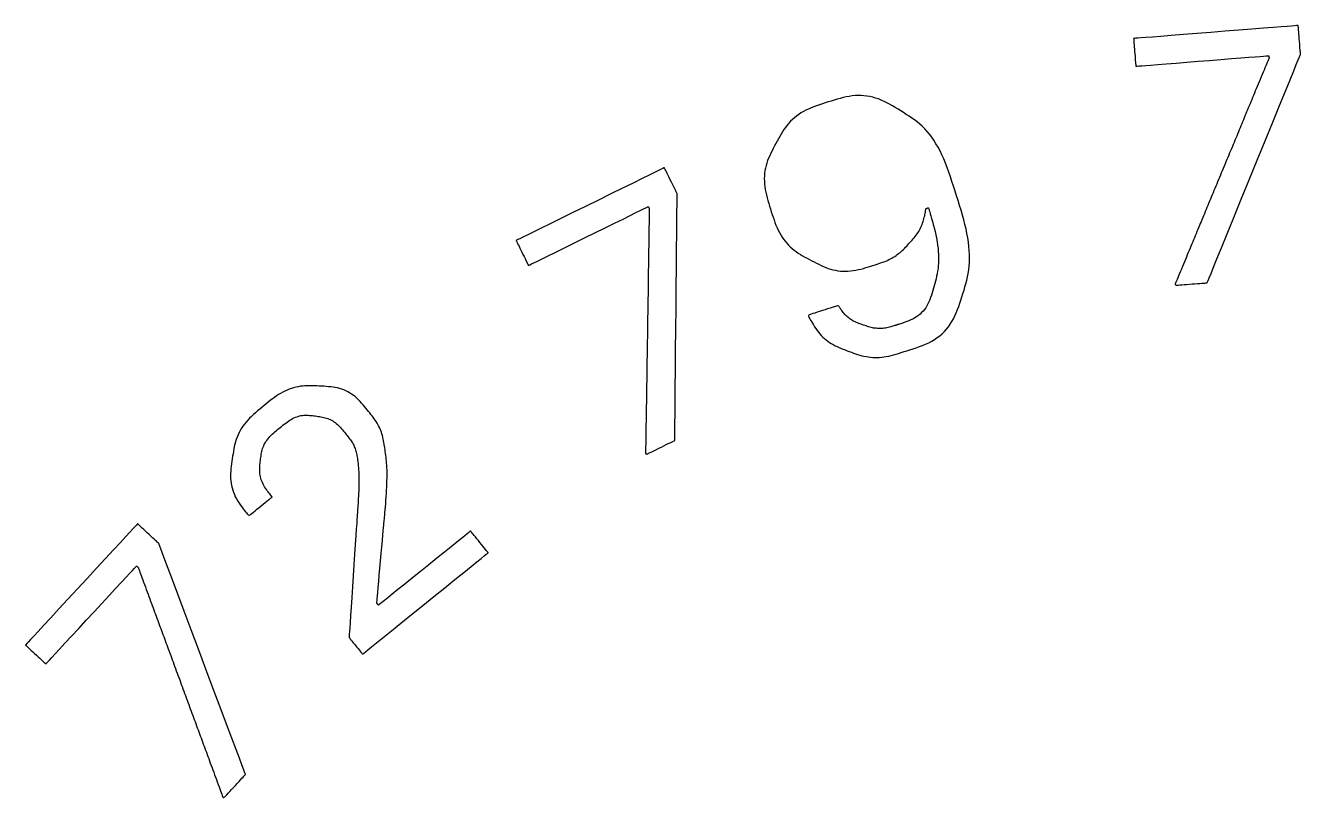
# Model space of a CAD drawing. Extents: x 1 to 47.3, y -47.1 to -0.8.
# Drawn here: x 6.25 to 23.27, y -11.17 to -0.86 of the extents above; entities that cross this region are included whole.
import ezdxf

# ---------------------------------------------------------------- set-up
doc = ezdxf.new("R2010")
doc.units = 0
doc.layers.add('LAYER 1', color=7, linetype='CONTINUOUS')

msp = doc.modelspace()

# ---------------------------------------------------------------- linework, layer by layer
at = {"layer": 'LAYER 1'}
for points in [[(21.043, -1.094), (21.045, -1.118), (21.047, -1.145), (21.049, -1.175), (21.052, -1.207), (21.054, -1.239), (21.057, -1.27), (21.059, -1.299), (21.061, -1.326), (21.063, -1.348), (21.064, -1.365), (21.066, -1.379), (21.066, -1.388), (21.067, -1.395), (21.067, -1.399), (21.067, -1.402), (21.067, -1.403), (21.067, -1.403), (21.068, -1.403), (21.069, -1.403), (21.076, -1.402), (21.089, -1.401), (21.113, -1.399), (21.149, -1.396), (21.201, -1.392), (21.27, -1.387), (21.36, -1.38), (21.473, -1.371), (21.604, -1.361), (21.748, -1.349), (21.899, -1.337), (22.052, -1.325), (22.202, -1.313), (22.343, -1.302), (22.47, -1.292), (22.577, -1.284), (22.661, -1.277), (22.726, -1.272), (22.773, -1.268), (22.806, -1.266), (22.826, -1.264), (22.838, -1.263), (22.843, -1.263), (22.844, -1.263), (22.844, -1.263), (22.844, -1.263), (22.844, -1.263), (22.844, -1.263), (22.844, -1.264), (22.844, -1.264), (22.844, -1.265), (22.844, -1.266), (22.844, -1.268), (22.844, -1.27), (22.845, -1.272), (22.845, -1.275), (22.845, -1.278), (22.845, -1.281), (22.845, -1.283), (22.846, -1.286), (22.846, -1.288), (22.846, -1.29), (22.846, -1.292), (22.846, -1.294), (22.845, -1.296), (22.844, -1.3), (22.842, -1.306), (22.839, -1.313), (22.834, -1.324), (22.829, -1.337), (22.822, -1.354), (22.813, -1.375), (22.803, -1.399), (22.792, -1.425), (22.78, -1.454), (22.767, -1.484), (22.754, -1.515), (22.741, -1.547), (22.728, -1.579), (22.715, -1.611), (22.701, -1.642), (22.689, -1.673), (22.676, -1.704), (22.663, -1.734), (22.651, -1.763), (22.639, -1.793), (22.627, -1.822), (22.615, -1.85), (22.604, -1.878), (22.592, -1.906), (22.581, -1.933), (22.569, -1.96), (22.558, -1.987), (22.547, -2.014), (22.536, -2.041), (22.525, -2.067), (22.514, -2.094), (22.503, -2.12), (22.492, -2.147), (22.481, -2.174), (22.47, -2.2), (22.459, -2.227), (22.448, -2.254), (22.437, -2.281), (22.425, -2.309), (22.414, -2.336), (22.403, -2.364), (22.391, -2.392), (22.379, -2.42), (22.368, -2.448), (22.356, -2.476), (22.344, -2.505), (22.332, -2.534), (22.32, -2.562), (22.308, -2.592), (22.296, -2.621), (22.283, -2.65), (22.271, -2.68), (22.259, -2.709), (22.247, -2.739), (22.234, -2.769), (22.222, -2.799), (22.209, -2.829), (22.197, -2.858), (22.185, -2.888), (22.172, -2.918), (22.16, -2.947), (22.148, -2.977), (22.135, -3.006), (22.123, -3.036), (22.111, -3.065), (22.099, -3.094), (22.087, -3.122), (22.075, -3.151), (22.063, -3.179), (22.052, -3.207), (22.04, -3.235), (22.028, -3.263), (22.017, -3.291), (22.006, -3.318), (21.994, -3.346), (21.983, -3.373), (21.972, -3.4), (21.961, -3.426), (21.95, -3.453), (21.939, -3.48), (21.928, -3.506), (21.917, -3.533), (21.906, -3.56), (21.895, -3.586), (21.884, -3.613), (21.873, -3.64), (21.862, -3.667), (21.85, -3.694), (21.839, -3.721), (21.828, -3.749), (21.816, -3.777), (21.804, -3.805), (21.792, -3.834), (21.78, -3.864), (21.768, -3.893), (21.755, -3.923), (21.742, -3.954), (21.729, -3.985), (21.716, -4.016), (21.703, -4.048), (21.69, -4.08), (21.677, -4.112), (21.664, -4.143), (21.651, -4.173), (21.639, -4.202), (21.628, -4.228), (21.618, -4.252), (21.61, -4.272), (21.603, -4.289), (21.597, -4.302), (21.595, -4.312), (21.594, -4.319), (21.598, -4.324), (21.605, -4.326), (21.616, -4.327), (21.632, -4.327), (21.653, -4.325), (21.68, -4.323), (21.711, -4.32), (21.746, -4.318), (21.782, -4.315), (21.82, -4.312), (21.857, -4.309), (21.892, -4.306), (21.924, -4.304), (21.951, -4.302), (21.972, -4.3), (21.989, -4.299), (22.001, -4.298), (22.01, -4.297), (22.015, -4.296), (22.019, -4.296), (22.02, -4.296), (22.02, -4.296), (22.02, -4.296), (22.021, -4.294), (22.025, -4.285), (22.033, -4.264), (22.048, -4.228), (22.072, -4.171), (22.105, -4.088), (22.151, -3.975), (22.212, -3.828), (22.287, -3.642), (22.377, -3.422), (22.476, -3.179), (22.582, -2.921), (22.689, -2.657), (22.795, -2.398), (22.895, -2.152), (22.986, -1.928), (23.065, -1.737), (23.127, -1.584), (23.175, -1.466), (23.21, -1.379), (23.235, -1.319), (23.251, -1.279), (23.26, -1.257), (23.265, -1.246), (23.266, -1.243), (23.266, -1.243), (23.266, -1.243), (23.266, -1.242), (23.266, -1.239), (23.265, -1.235), (23.265, -1.228), (23.264, -1.217), (23.263, -1.203), (23.261, -1.185), (23.259, -1.162), (23.257, -1.134), (23.255, -1.104), (23.252, -1.071), (23.25, -1.038), (23.247, -1.005), (23.245, -0.974), (23.242, -0.946), (23.241, -0.922), (23.239, -0.902), (23.238, -0.887), (23.237, -0.876), (23.236, -0.869), (23.236, -0.864), (23.236, -0.861), (23.236, -0.859), (23.236, -0.859), (23.236, -0.859), (23.234, -0.859), (23.228, -0.86), (23.214, -0.861), (23.188, -0.863), (23.148, -0.866), (23.09, -0.871), (23.01, -0.877), (22.905, -0.885), (22.773, -0.896), (22.616, -0.908), (22.442, -0.922), (22.257, -0.936), (22.067, -0.951), (21.88, -0.966), (21.702, -0.98), (21.54, -0.993), (21.401, -1.004), (21.289, -1.013), (21.203, -1.019), (21.139, -1.025), (21.094, -1.028), (21.065, -1.03), (21.049, -1.032), (21.041, -1.032), (21.038, -1.032), (21.038, -1.032), (21.038, -1.032), (21.038, -1.032), (21.038, -1.032), (21.038, -1.032), (21.038, -1.032), (21.038, -1.032), (21.038, -1.032), (21.038, -1.032), (21.038, -1.033), (21.038, -1.033), (21.038, -1.034), (21.039, -1.037), (21.039, -1.042), (21.04, -1.05), (21.04, -1.061), (21.042, -1.075)], [(17.726, -4.9), (17.708, -4.903), (17.69, -4.905), (17.672, -4.906), (17.655, -4.907), (17.637, -4.907), (17.62, -4.906), (17.602, -4.904), (17.585, -4.902), (17.568, -4.9), (17.551, -4.896), (17.534, -4.892), (17.518, -4.888), (17.501, -4.883), (17.484, -4.878), (17.468, -4.873), (17.451, -4.868), (17.434, -4.862), (17.418, -4.857), (17.401, -4.851), (17.385, -4.845), (17.369, -4.839), (17.352, -4.833), (17.337, -4.826), (17.321, -4.819), (17.306, -4.812), (17.291, -4.804), (17.276, -4.795), (17.262, -4.786), (17.248, -4.776), (17.235, -4.766), (17.222, -4.755), (17.209, -4.743), (17.196, -4.731), (17.184, -4.718), (17.173, -4.705), (17.162, -4.691), (17.151, -4.678), (17.141, -4.665), (17.132, -4.653), (17.124, -4.641), (17.117, -4.631), (17.112, -4.622), (17.107, -4.616), (17.102, -4.61), (17.098, -4.607), (17.092, -4.606), (17.084, -4.606), (17.073, -4.608), (17.059, -4.612), (17.04, -4.618), (17.016, -4.626), (16.987, -4.635), (16.954, -4.645), (16.919, -4.656), (16.883, -4.668), (16.847, -4.679), (16.813, -4.69), (16.782, -4.7), (16.755, -4.708), (16.734, -4.715), (16.719, -4.72), (16.708, -4.725), (16.701, -4.73), (16.698, -4.736), (16.699, -4.743), (16.702, -4.752), (16.708, -4.763), (16.716, -4.777), (16.726, -4.795), (16.737, -4.815), (16.75, -4.836), (16.764, -4.859), (16.779, -4.883), (16.795, -4.908), (16.813, -4.932), (16.831, -4.956), (16.85, -4.978), (16.869, -5), (16.89, -5.021), (16.911, -5.04), (16.933, -5.059), (16.956, -5.076), (16.979, -5.093), (17.003, -5.108), (17.028, -5.122), (17.053, -5.136), (17.079, -5.148), (17.106, -5.16), (17.133, -5.172), (17.16, -5.183), (17.188, -5.193), (17.215, -5.204), (17.243, -5.214), (17.271, -5.224), (17.299, -5.234), (17.326, -5.244), (17.354, -5.253), (17.382, -5.262), (17.411, -5.27), (17.439, -5.277), (17.468, -5.282), (17.497, -5.287), (17.526, -5.29), (17.555, -5.293), (17.585, -5.294), (17.615, -5.293), (17.645, -5.292), (17.676, -5.289), (17.706, -5.285), (17.737, -5.28), (17.769, -5.274), (17.801, -5.267), (17.833, -5.258), (17.867, -5.249), (17.901, -5.239), (17.937, -5.228), (17.974, -5.216), (18.012, -5.204), (18.052, -5.192), (18.094, -5.178), (18.136, -5.164), (18.178, -5.149), (18.22, -5.132), (18.262, -5.115), (18.303, -5.096), (18.343, -5.075), (18.38, -5.053), (18.416, -5.029), (18.45, -5.003), (18.482, -4.976), (18.512, -4.947), (18.54, -4.916), (18.567, -4.883), (18.591, -4.849), (18.613, -4.813), (18.634, -4.776), (18.653, -4.737), (18.671, -4.696), (18.687, -4.655), (18.703, -4.613), (18.718, -4.57), (18.732, -4.527), (18.746, -4.483), (18.76, -4.44), (18.774, -4.396), (18.787, -4.352), (18.8, -4.308), (18.811, -4.263), (18.822, -4.217), (18.831, -4.17), (18.838, -4.123), (18.844, -4.074), (18.847, -4.024), (18.849, -3.972), (18.848, -3.92), (18.845, -3.866), (18.84, -3.811), (18.834, -3.754), (18.825, -3.696), (18.814, -3.637), (18.801, -3.577), (18.786, -3.516), (18.77, -3.454), (18.752, -3.391), (18.734, -3.327), (18.714, -3.263), (18.694, -3.199), (18.674, -3.134), (18.654, -3.07), (18.633, -3.005), (18.613, -2.942), (18.592, -2.879), (18.571, -2.817), (18.549, -2.757), (18.526, -2.698), (18.503, -2.641), (18.479, -2.587), (18.454, -2.535), (18.427, -2.485), (18.4, -2.438), (18.372, -2.393), (18.343, -2.351), (18.313, -2.311), (18.282, -2.273), (18.25, -2.238), (18.217, -2.206), (18.183, -2.175), (18.148, -2.147), (18.112, -2.12), (18.076, -2.095), (18.04, -2.07), (18.003, -2.047), (17.966, -2.023), (17.929, -2), (17.893, -1.977), (17.855, -1.955), (17.818, -1.933), (17.781, -1.912), (17.744, -1.892), (17.707, -1.873), (17.669, -1.856), (17.631, -1.841), (17.593, -1.828), (17.555, -1.817), (17.517, -1.808), (17.478, -1.801), (17.439, -1.797), (17.4, -1.794), (17.361, -1.794), (17.321, -1.796), (17.282, -1.8), (17.242, -1.806), (17.202, -1.814), (17.161, -1.823), (17.121, -1.833), (17.081, -1.844), (17.041, -1.856), (17.001, -1.869), (16.961, -1.881), (16.922, -1.894), (16.883, -1.906), (16.844, -1.919), (16.806, -1.932), (16.769, -1.946), (16.733, -1.961), (16.697, -1.976), (16.663, -1.992), (16.63, -2.01), (16.598, -2.028), (16.568, -2.048), (16.539, -2.069), (16.511, -2.091), (16.484, -2.115), (16.459, -2.139), (16.435, -2.165), (16.412, -2.192), (16.39, -2.22), (16.37, -2.249), (16.351, -2.279), (16.332, -2.309), (16.314, -2.341), (16.296, -2.372), (16.279, -2.404), (16.262, -2.436), (16.245, -2.468), (16.228, -2.501), (16.211, -2.533), (16.195, -2.565), (16.18, -2.598), (16.166, -2.63), (16.153, -2.663), (16.142, -2.697), (16.132, -2.73), (16.124, -2.764), (16.117, -2.798), (16.113, -2.833), (16.11, -2.868), (16.108, -2.903), (16.109, -2.939), (16.111, -2.975), (16.115, -3.011), (16.121, -3.048), (16.128, -3.085), (16.136, -3.122), (16.146, -3.16), (16.156, -3.197), (16.167, -3.235), (16.179, -3.272), (16.19, -3.31), (16.202, -3.347), (16.214, -3.384), (16.226, -3.421), (16.238, -3.457), (16.251, -3.492), (16.264, -3.527), (16.278, -3.561), (16.294, -3.594), (16.31, -3.626), (16.327, -3.657), (16.345, -3.686), (16.365, -3.715), (16.385, -3.742), (16.407, -3.768), (16.43, -3.793), (16.454, -3.816), (16.479, -3.838), (16.506, -3.86), (16.533, -3.88), (16.561, -3.899), (16.59, -3.917), (16.62, -3.935), (16.65, -3.952), (16.681, -3.968), (16.711, -3.985), (16.742, -4.001), (16.773, -4.018), (16.804, -4.034), (16.835, -4.049), (16.866, -4.064), (16.898, -4.078), (16.929, -4.091), (16.961, -4.103), (16.993, -4.114), (17.025, -4.122), (17.058, -4.129), (17.091, -4.135), (17.124, -4.139), (17.157, -4.141), (17.191, -4.141), (17.225, -4.14), (17.259, -4.138), (17.294, -4.133), (17.329, -4.127), (17.364, -4.12), (17.398, -4.112), (17.432, -4.103), (17.465, -4.093), (17.498, -4.084), (17.529, -4.074), (17.559, -4.065), (17.587, -4.056), (17.614, -4.047), (17.639, -4.039), (17.664, -4.031), (17.687, -4.022), (17.709, -4.014), (17.731, -4.006), (17.752, -3.997), (17.772, -3.987), (17.792, -3.977), (17.811, -3.967), (17.83, -3.956), (17.849, -3.945), (17.867, -3.933), (17.884, -3.92), (17.901, -3.907), (17.918, -3.894), (17.934, -3.88), (17.949, -3.865), (17.965, -3.851), (17.98, -3.836), (17.995, -3.82), (18.009, -3.805), (18.024, -3.789), (18.038, -3.773), (18.052, -3.758), (18.067, -3.742), (18.081, -3.726), (18.095, -3.71), (18.108, -3.694), (18.122, -3.677), (18.135, -3.661), (18.147, -3.644), (18.159, -3.627), (18.17, -3.61), (18.18, -3.592), (18.19, -3.574), (18.199, -3.555), (18.207, -3.537), (18.215, -3.518), (18.222, -3.498), (18.229, -3.479), (18.235, -3.459), (18.24, -3.439), (18.244, -3.419), (18.249, -3.4), (18.252, -3.382), (18.255, -3.366), (18.258, -3.351), (18.26, -3.338), (18.261, -3.328), (18.263, -3.32), (18.264, -3.314), (18.265, -3.31), (18.266, -3.307), (18.267, -3.305), (18.268, -3.304), (18.27, -3.303), (18.272, -3.302), (18.274, -3.301), (18.277, -3.301), (18.28, -3.3), (18.283, -3.299), (18.286, -3.298), (18.289, -3.297), (18.292, -3.296), (18.294, -3.295), (18.296, -3.294), (18.298, -3.295), (18.299, -3.296), (18.301, -3.3), (18.304, -3.306), (18.307, -3.316), (18.311, -3.33), (18.317, -3.349), (18.324, -3.373), (18.332, -3.403), (18.342, -3.438), (18.353, -3.477), (18.364, -3.519), (18.376, -3.563), (18.387, -3.609), (18.397, -3.656), (18.407, -3.702), (18.415, -3.748), (18.422, -3.792), (18.427, -3.835), (18.431, -3.877), (18.434, -3.918), (18.435, -3.958), (18.435, -3.997), (18.434, -4.035), (18.431, -4.071), (18.427, -4.107), (18.422, -4.141), (18.415, -4.175), (18.408, -4.208), (18.401, -4.241), (18.393, -4.273), (18.384, -4.305), (18.376, -4.337), (18.367, -4.369), (18.358, -4.4), (18.349, -4.432), (18.339, -4.463), (18.329, -4.493), (18.318, -4.522), (18.306, -4.551), (18.293, -4.578), (18.278, -4.604), (18.263, -4.629), (18.246, -4.652), (18.227, -4.675), (18.208, -4.695), (18.187, -4.715), (18.165, -4.733), (18.141, -4.75), (18.116, -4.766), (18.09, -4.78), (18.064, -4.793), (18.037, -4.804), (18.011, -4.815), (17.987, -4.824), (17.964, -4.832), (17.943, -4.839), (17.926, -4.844), (17.911, -4.849), (17.9, -4.852), (17.892, -4.855), (17.885, -4.857), (17.878, -4.859), (17.873, -4.861), (17.866, -4.863), (17.859, -4.865), (17.85, -4.868), (17.839, -4.872), (17.826, -4.876), (17.811, -4.88), (17.796, -4.884), (17.779, -4.889), (17.762, -4.893), (17.744, -4.897)], [(12.823, -3.787), (12.834, -3.808), (12.846, -3.833), (12.859, -3.86), (12.873, -3.889), (12.887, -3.917), (12.901, -3.945), (12.914, -3.972), (12.926, -3.995), (12.936, -4.015), (12.943, -4.031), (12.949, -4.043), (12.954, -4.052), (12.956, -4.058), (12.958, -4.062), (12.959, -4.064), (12.96, -4.065), (12.96, -4.065), (12.96, -4.065), (12.962, -4.064), (12.968, -4.061), (12.98, -4.055), (13.001, -4.045), (13.033, -4.029), (13.08, -4.006), (13.142, -3.975), (13.224, -3.935), (13.325, -3.885), (13.443, -3.827), (13.573, -3.764), (13.709, -3.697), (13.847, -3.629), (13.982, -3.563), (14.108, -3.5), (14.222, -3.444), (14.319, -3.397), (14.395, -3.359), (14.453, -3.331), (14.495, -3.31), (14.525, -3.296), (14.543, -3.286), (14.553, -3.281), (14.558, -3.279), (14.559, -3.279), (14.559, -3.279), (14.559, -3.279), (14.559, -3.279), (14.559, -3.279), (14.559, -3.279), (14.56, -3.28), (14.56, -3.281), (14.561, -3.282), (14.561, -3.283), (14.562, -3.285), (14.563, -3.287), (14.564, -3.29), (14.566, -3.292), (14.567, -3.295), (14.568, -3.297), (14.569, -3.299), (14.57, -3.301), (14.571, -3.303), (14.572, -3.305), (14.572, -3.307), (14.573, -3.309), (14.573, -3.313), (14.573, -3.319), (14.573, -3.327), (14.573, -3.339), (14.572, -3.353), (14.572, -3.372), (14.572, -3.394), (14.571, -3.42), (14.571, -3.449), (14.57, -3.48), (14.57, -3.512), (14.569, -3.546), (14.568, -3.581), (14.568, -3.616), (14.567, -3.65), (14.567, -3.684), (14.566, -3.717), (14.566, -3.75), (14.565, -3.783), (14.565, -3.815), (14.564, -3.847), (14.564, -3.878), (14.563, -3.909), (14.563, -3.939), (14.562, -3.969), (14.562, -3.999), (14.562, -4.028), (14.561, -4.057), (14.561, -4.086), (14.56, -4.115), (14.56, -4.144), (14.56, -4.173), (14.559, -4.202), (14.559, -4.23), (14.558, -4.259), (14.558, -4.288), (14.558, -4.317), (14.557, -4.346), (14.557, -4.376), (14.556, -4.405), (14.556, -4.435), (14.556, -4.465), (14.555, -4.495), (14.555, -4.525), (14.554, -4.556), (14.554, -4.586), (14.553, -4.617), (14.553, -4.649), (14.552, -4.68), (14.552, -4.711), (14.551, -4.743), (14.551, -4.775), (14.55, -4.807), (14.55, -4.839), (14.549, -4.871), (14.549, -4.903), (14.548, -4.936), (14.548, -4.968), (14.547, -5), (14.547, -5.032), (14.546, -5.065), (14.546, -5.097), (14.545, -5.129), (14.544, -5.161), (14.544, -5.192), (14.543, -5.224), (14.543, -5.255), (14.543, -5.286), (14.542, -5.317), (14.542, -5.348), (14.541, -5.378), (14.541, -5.409), (14.54, -5.439), (14.54, -5.469), (14.539, -5.498), (14.539, -5.528), (14.539, -5.557), (14.538, -5.586), (14.538, -5.615), (14.537, -5.644), (14.537, -5.673), (14.537, -5.702), (14.536, -5.731), (14.536, -5.76), (14.535, -5.788), (14.535, -5.817), (14.535, -5.846), (14.534, -5.875), (14.534, -5.905), (14.533, -5.934), (14.533, -5.964), (14.532, -5.995), (14.532, -6.026), (14.532, -6.057), (14.531, -6.089), (14.531, -6.121), (14.53, -6.153), (14.529, -6.186), (14.529, -6.22), (14.528, -6.254), (14.528, -6.288), (14.527, -6.323), (14.527, -6.358), (14.526, -6.391), (14.525, -6.424), (14.525, -6.455), (14.524, -6.483), (14.524, -6.509), (14.524, -6.531), (14.523, -6.549), (14.523, -6.564), (14.524, -6.574), (14.527, -6.581), (14.531, -6.584), (14.539, -6.583), (14.55, -6.58), (14.564, -6.573), (14.583, -6.564), (14.607, -6.552), (14.635, -6.539), (14.667, -6.523), (14.7, -6.507), (14.734, -6.49), (14.767, -6.474), (14.798, -6.458), (14.827, -6.444), (14.851, -6.432), (14.871, -6.423), (14.886, -6.416), (14.897, -6.41), (14.905, -6.406), (14.909, -6.404), (14.912, -6.402), (14.914, -6.402), (14.914, -6.402), (14.914, -6.402), (14.914, -6.399), (14.914, -6.389), (14.914, -6.367), (14.915, -6.328), (14.915, -6.266), (14.916, -6.177), (14.917, -6.055), (14.919, -5.896), (14.92, -5.695), (14.923, -5.458), (14.925, -5.195), (14.928, -4.916), (14.93, -4.632), (14.933, -4.352), (14.935, -4.086), (14.937, -3.844), (14.939, -3.638), (14.941, -3.472), (14.942, -3.345), (14.943, -3.252), (14.943, -3.186), (14.944, -3.144), (14.944, -3.119), (14.944, -3.108), (14.944, -3.105), (14.944, -3.105), (14.944, -3.104), (14.944, -3.103), (14.942, -3.101), (14.94, -3.097), (14.937, -3.091), (14.933, -3.081), (14.926, -3.069), (14.918, -3.052), (14.908, -3.031), (14.896, -3.006), (14.882, -2.979), (14.868, -2.95), (14.853, -2.92), (14.839, -2.89), (14.825, -2.863), (14.812, -2.837), (14.802, -2.815), (14.793, -2.798), (14.787, -2.784), (14.782, -2.774), (14.778, -2.768), (14.776, -2.763), (14.775, -2.76), (14.774, -2.759), (14.774, -2.759), (14.774, -2.759), (14.773, -2.759), (14.767, -2.762), (14.754, -2.768), (14.731, -2.78), (14.695, -2.798), (14.643, -2.823), (14.571, -2.859), (14.477, -2.905), (14.358, -2.964), (14.217, -3.033), (14.06, -3.11), (13.893, -3.192), (13.722, -3.276), (13.554, -3.359), (13.394, -3.438), (13.248, -3.509), (13.122, -3.571), (13.022, -3.621), (12.944, -3.659), (12.887, -3.687), (12.847, -3.707), (12.82, -3.72), (12.805, -3.727), (12.798, -3.73), (12.796, -3.731), (12.796, -3.732), (12.796, -3.732), (12.796, -3.732), (12.796, -3.732), (12.796, -3.732), (12.796, -3.732), (12.796, -3.732), (12.796, -3.732), (12.796, -3.732), (12.796, -3.732), (12.796, -3.732), (12.797, -3.733), (12.798, -3.736), (12.8, -3.74), (12.804, -3.747), (12.808, -3.757), (12.815, -3.77)], [(9.427, -7.003), (9.417, -6.984), (9.408, -6.965), (9.4, -6.946), (9.393, -6.927), (9.387, -6.907), (9.382, -6.888), (9.378, -6.868), (9.375, -6.849), (9.373, -6.829), (9.373, -6.809), (9.372, -6.789), (9.373, -6.769), (9.374, -6.749), (9.376, -6.729), (9.378, -6.708), (9.38, -6.688), (9.382, -6.668), (9.385, -6.648), (9.387, -6.628), (9.39, -6.607), (9.393, -6.587), (9.396, -6.568), (9.401, -6.548), (9.406, -6.528), (9.411, -6.509), (9.418, -6.49), (9.426, -6.472), (9.434, -6.454), (9.444, -6.436), (9.455, -6.418), (9.466, -6.401), (9.479, -6.384), (9.492, -6.367), (9.507, -6.351), (9.522, -6.335), (9.538, -6.319), (9.555, -6.304), (9.573, -6.288), (9.591, -6.273), (9.609, -6.258), (9.627, -6.243), (9.646, -6.228), (9.664, -6.214), (9.682, -6.199), (9.701, -6.184), (9.719, -6.17), (9.737, -6.157), (9.756, -6.144), (9.774, -6.132), (9.793, -6.121), (9.811, -6.111), (9.83, -6.101), (9.848, -6.093), (9.867, -6.086), (9.886, -6.08), (9.905, -6.075), (9.923, -6.071), (9.942, -6.068), (9.961, -6.066), (9.98, -6.065), (9.999, -6.065), (10.018, -6.066), (10.037, -6.067), (10.056, -6.068), (10.076, -6.071), (10.095, -6.073), (10.114, -6.075), (10.133, -6.078), (10.152, -6.08), (10.171, -6.083), (10.19, -6.086), (10.209, -6.09), (10.227, -6.094), (10.245, -6.098), (10.263, -6.104), (10.281, -6.11), (10.298, -6.117), (10.315, -6.124), (10.332, -6.133), (10.348, -6.142), (10.364, -6.153), (10.379, -6.164), (10.395, -6.176), (10.409, -6.188), (10.424, -6.202), (10.438, -6.216), (10.452, -6.231), (10.465, -6.246), (10.479, -6.261), (10.491, -6.276), (10.504, -6.292), (10.516, -6.307), (10.528, -6.322), (10.54, -6.336), (10.551, -6.351), (10.562, -6.365), (10.573, -6.379), (10.583, -6.393), (10.593, -6.407), (10.602, -6.422), (10.611, -6.436), (10.619, -6.451), (10.627, -6.466), (10.634, -6.481), (10.64, -6.496), (10.646, -6.511), (10.652, -6.527), (10.657, -6.543), (10.661, -6.559), (10.665, -6.575), (10.668, -6.592), (10.671, -6.608), (10.674, -6.625), (10.677, -6.642), (10.679, -6.659), (10.681, -6.676), (10.683, -6.693), (10.685, -6.71), (10.686, -6.727), (10.688, -6.744), (10.69, -6.762), (10.692, -6.78), (10.693, -6.799), (10.694, -6.819), (10.696, -6.839), (10.696, -6.861), (10.697, -6.884), (10.697, -6.909), (10.697, -6.934), (10.697, -6.961), (10.697, -6.989), (10.696, -7.018), (10.695, -7.048), (10.694, -7.08), (10.692, -7.112), (10.69, -7.145), (10.688, -7.179), (10.687, -7.211), (10.685, -7.242), (10.683, -7.27), (10.681, -7.296), (10.68, -7.318), (10.678, -7.337), (10.677, -7.353), (10.676, -7.369), (10.675, -7.39), (10.673, -7.419), (10.67, -7.458), (10.667, -7.512), (10.662, -7.584), (10.656, -7.676), (10.648, -7.79), (10.639, -7.921), (10.63, -8.063), (10.62, -8.21), (10.61, -8.357), (10.601, -8.499), (10.592, -8.629), (10.585, -8.742), (10.579, -8.833), (10.574, -8.903), (10.571, -8.954), (10.568, -8.99), (10.567, -9.013), (10.566, -9.027), (10.565, -9.033), (10.565, -9.034), (10.565, -9.034), (10.565, -9.034), (10.566, -9.035), (10.567, -9.037), (10.57, -9.04), (10.574, -9.045), (10.579, -9.051), (10.586, -9.06), (10.596, -9.072), (10.608, -9.087), (10.622, -9.105), (10.637, -9.124), (10.653, -9.143), (10.669, -9.163), (10.685, -9.183), (10.699, -9.2), (10.712, -9.216), (10.722, -9.228), (10.73, -9.238), (10.736, -9.245), (10.74, -9.251), (10.743, -9.254), (10.744, -9.256), (10.745, -9.257), (10.745, -9.257), (10.745, -9.257), (10.746, -9.256), (10.751, -9.252), (10.763, -9.243), (10.784, -9.226), (10.817, -9.199), (10.866, -9.16), (10.932, -9.106), (11.02, -9.035), (11.13, -8.946), (11.258, -8.842), (11.4, -8.728), (11.548, -8.608), (11.698, -8.487), (11.843, -8.37), (11.978, -8.261), (12.098, -8.164), (12.196, -8.085), (12.272, -8.023), (12.329, -7.977), (12.369, -7.945), (12.396, -7.923), (12.412, -7.911), (12.419, -7.904), (12.422, -7.902), (12.422, -7.902), (12.422, -7.902), (12.421, -7.901), (12.42, -7.899), (12.417, -7.896), (12.413, -7.891), (12.406, -7.883), (12.397, -7.871), (12.385, -7.857), (12.37, -7.838), (12.353, -7.816), (12.333, -7.792), (12.312, -7.766), (12.291, -7.74), (12.271, -7.715), (12.252, -7.691), (12.235, -7.67), (12.22, -7.652), (12.209, -7.639), (12.201, -7.628), (12.195, -7.621), (12.191, -7.616), (12.189, -7.613), (12.188, -7.612), (12.187, -7.611), (12.187, -7.611), (12.187, -7.612), (12.184, -7.614), (12.177, -7.619), (12.164, -7.63), (12.142, -7.648), (12.109, -7.674), (12.064, -7.71), (12.004, -7.759), (11.928, -7.821), (11.837, -7.894), (11.736, -7.976), (11.628, -8.063), (11.518, -8.152), (11.411, -8.239), (11.309, -8.321), (11.218, -8.394), (11.142, -8.456), (11.082, -8.504), (11.037, -8.541), (11.004, -8.567), (10.982, -8.585), (10.969, -8.595), (10.962, -8.601), (10.959, -8.603), (10.959, -8.603), (10.959, -8.603), (10.959, -8.603), (10.959, -8.603), (10.959, -8.603), (10.958, -8.602), (10.958, -8.602), (10.957, -8.601), (10.956, -8.599), (10.954, -8.598), (10.953, -8.596), (10.951, -8.593), (10.949, -8.591), (10.947, -8.588), (10.945, -8.586), (10.943, -8.583), (10.941, -8.581), (10.939, -8.579), (10.938, -8.578), (10.937, -8.577), (10.937, -8.576), (10.936, -8.575), (10.936, -8.575), (10.936, -8.575), (10.936, -8.575), (10.936, -8.575), (10.936, -8.575), (10.936, -8.573), (10.936, -8.568), (10.937, -8.558), (10.939, -8.541), (10.941, -8.515), (10.944, -8.478), (10.949, -8.429), (10.955, -8.365), (10.961, -8.288), (10.969, -8.2), (10.978, -8.106), (10.986, -8.009), (10.995, -7.914), (11.003, -7.822), (11.011, -7.739), (11.017, -7.668), (11.022, -7.611), (11.026, -7.567), (11.029, -7.533), (11.031, -7.507), (11.033, -7.486), (11.035, -7.467), (11.037, -7.448), (11.039, -7.427), (11.041, -7.4), (11.044, -7.368), (11.047, -7.331), (11.05, -7.291), (11.054, -7.247), (11.057, -7.202), (11.061, -7.156), (11.064, -7.111), (11.066, -7.066), (11.068, -7.022), (11.07, -6.981), (11.071, -6.941), (11.072, -6.902), (11.072, -6.865), (11.072, -6.83), (11.072, -6.797), (11.07, -6.765), (11.069, -6.734), (11.067, -6.705), (11.064, -6.678), (11.062, -6.651), (11.059, -6.625), (11.055, -6.6), (11.052, -6.575), (11.049, -6.551), (11.045, -6.527), (11.042, -6.502), (11.038, -6.478), (11.034, -6.454), (11.03, -6.43), (11.026, -6.407), (11.021, -6.383), (11.016, -6.36), (11.01, -6.337), (11.003, -6.315), (10.996, -6.293), (10.988, -6.271), (10.979, -6.25), (10.97, -6.229), (10.96, -6.209), (10.95, -6.189), (10.939, -6.169), (10.927, -6.15), (10.915, -6.131), (10.902, -6.112), (10.888, -6.093), (10.873, -6.074), (10.858, -6.055), (10.842, -6.035), (10.826, -6.014), (10.809, -5.993), (10.791, -5.971), (10.772, -5.948), (10.753, -5.925), (10.733, -5.903), (10.712, -5.88), (10.69, -5.858), (10.668, -5.837), (10.645, -5.817), (10.622, -5.799), (10.598, -5.782), (10.573, -5.766), (10.548, -5.752), (10.521, -5.739), (10.495, -5.727), (10.467, -5.717), (10.439, -5.709), (10.41, -5.701), (10.381, -5.695), (10.351, -5.691), (10.32, -5.687), (10.289, -5.684), (10.258, -5.681), (10.227, -5.679), (10.196, -5.677), (10.164, -5.676), (10.133, -5.674), (10.101, -5.673), (10.07, -5.672), (10.038, -5.672), (10.007, -5.672), (9.976, -5.673), (9.946, -5.675), (9.915, -5.679), (9.885, -5.684), (9.855, -5.69), (9.825, -5.697), (9.796, -5.706), (9.766, -5.717), (9.737, -5.729), (9.709, -5.742), (9.68, -5.757), (9.652, -5.773), (9.624, -5.79), (9.597, -5.808), (9.569, -5.828), (9.541, -5.848), (9.514, -5.87), (9.486, -5.892), (9.458, -5.914), (9.43, -5.937), (9.401, -5.96), (9.373, -5.983), (9.345, -6.007), (9.317, -6.031), (9.289, -6.055), (9.263, -6.08), (9.237, -6.105), (9.213, -6.131), (9.19, -6.157), (9.168, -6.184), (9.148, -6.212), (9.13, -6.24), (9.112, -6.268), (9.097, -6.297), (9.083, -6.327), (9.07, -6.357), (9.059, -6.388), (9.049, -6.419), (9.041, -6.451), (9.033, -6.483), (9.027, -6.516), (9.021, -6.548), (9.016, -6.581), (9.011, -6.614), (9.006, -6.648), (9.001, -6.681), (8.997, -6.714), (8.993, -6.747), (8.989, -6.78), (8.986, -6.812), (8.984, -6.845), (8.984, -6.877), (8.984, -6.909), (8.987, -6.941), (8.991, -6.972), (8.996, -7.003), (9.003, -7.034), (9.012, -7.064), (9.022, -7.094), (9.034, -7.124), (9.047, -7.153), (9.063, -7.182), (9.079, -7.211), (9.097, -7.239), (9.115, -7.266), (9.133, -7.291), (9.15, -7.314), (9.166, -7.335), (9.181, -7.354), (9.194, -7.37), (9.204, -7.382), (9.212, -7.391), (9.22, -7.397), (9.227, -7.4), (9.234, -7.399), (9.243, -7.394), (9.255, -7.386), (9.27, -7.375), (9.288, -7.36), (9.311, -7.341), (9.336, -7.321), (9.363, -7.299), (9.391, -7.276), (9.419, -7.254), (9.445, -7.233), (9.469, -7.214), (9.489, -7.197), (9.505, -7.185), (9.517, -7.175), (9.526, -7.168), (9.532, -7.163), (9.536, -7.16), (9.538, -7.158), (9.538, -7.157), (9.539, -7.157), (9.539, -7.157), (9.538, -7.157), (9.538, -7.156), (9.537, -7.155), (9.535, -7.153), (9.532, -7.149), (9.528, -7.144), (9.522, -7.137), (9.515, -7.128), (9.506, -7.117), (9.496, -7.104), (9.485, -7.09), (9.473, -7.074), (9.461, -7.058), (9.449, -7.04), (9.438, -7.021)], [(7.732, -8.082), (7.734, -8.083), (7.735, -8.085), (7.737, -8.086), (7.739, -8.088), (7.741, -8.09), (7.743, -8.092), (7.745, -8.094), (7.747, -8.095), (7.748, -8.097), (7.75, -8.098), (7.751, -8.099), (7.752, -8.102), (7.754, -8.105), (7.756, -8.111), (7.759, -8.119), (7.763, -8.13), (7.768, -8.144), (7.774, -8.161), (7.782, -8.183), (7.791, -8.207), (7.801, -8.234), (7.812, -8.263), (7.823, -8.294), (7.835, -8.326), (7.846, -8.358), (7.858, -8.391), (7.87, -8.423), (7.882, -8.455), (7.893, -8.486), (7.905, -8.517), (7.916, -8.548), (7.927, -8.578), (7.938, -8.608), (7.949, -8.637), (7.959, -8.666), (7.97, -8.695), (7.98, -8.723), (7.991, -8.75), (8.001, -8.778), (8.011, -8.805), (8.021, -8.832), (8.031, -8.859), (8.041, -8.886), (8.051, -8.913), (8.061, -8.94), (8.071, -8.967), (8.081, -8.994), (8.091, -9.022), (8.101, -9.049), (8.111, -9.076), (8.121, -9.104), (8.132, -9.132), (8.142, -9.159), (8.152, -9.187), (8.163, -9.216), (8.173, -9.244), (8.184, -9.273), (8.194, -9.302), (8.205, -9.331), (8.216, -9.36), (8.226, -9.389), (8.237, -9.419), (8.248, -9.449), (8.259, -9.479), (8.27, -9.509), (8.281, -9.539), (8.292, -9.569), (8.304, -9.6), (8.315, -9.63), (8.326, -9.66), (8.337, -9.69), (8.348, -9.721), (8.359, -9.751), (8.37, -9.781), (8.381, -9.811), (8.392, -9.841), (8.403, -9.871), (8.414, -9.9), (8.425, -9.93), (8.435, -9.959), (8.446, -9.988), (8.457, -10.017), (8.467, -10.045), (8.478, -10.074), (8.488, -10.102), (8.498, -10.13), (8.509, -10.158), (8.519, -10.185), (8.529, -10.213), (8.539, -10.24), (8.549, -10.268), (8.559, -10.295), (8.569, -10.322), (8.579, -10.349), (8.589, -10.376), (8.599, -10.403), (8.609, -10.43), (8.619, -10.457), (8.629, -10.484), (8.639, -10.511), (8.65, -10.539), (8.66, -10.567), (8.67, -10.595), (8.681, -10.624), (8.692, -10.652), (8.702, -10.682), (8.713, -10.712), (8.724, -10.742), (8.736, -10.773), (8.747, -10.804), (8.759, -10.835), (8.77, -10.867), (8.782, -10.899), (8.794, -10.932), (8.806, -10.964), (8.818, -10.996), (8.829, -11.027), (8.839, -11.055), (8.849, -11.082), (8.858, -11.106), (8.865, -11.127), (8.872, -11.144), (8.877, -11.157), (8.881, -11.166), (8.886, -11.171), (8.892, -11.172), (8.899, -11.168), (8.907, -11.161), (8.919, -11.15), (8.933, -11.134), (8.952, -11.114), (8.973, -11.091), (8.997, -11.065), (9.022, -11.038), (9.048, -11.01), (9.073, -10.983), (9.097, -10.957), (9.118, -10.934), (9.136, -10.914), (9.151, -10.899), (9.162, -10.887), (9.17, -10.878), (9.176, -10.872), (9.179, -10.868), (9.181, -10.866), (9.182, -10.865), (9.183, -10.864), (9.183, -10.864), (9.182, -10.862), (9.178, -10.852), (9.17, -10.831), (9.156, -10.792), (9.133, -10.733), (9.101, -10.648), (9.058, -10.532), (9.001, -10.381), (8.93, -10.19), (8.846, -9.967), (8.753, -9.719), (8.655, -9.458), (8.555, -9.191), (8.457, -8.93), (8.364, -8.682), (8.28, -8.457), (8.208, -8.266), (8.151, -8.113), (8.107, -7.996), (8.075, -7.91), (8.052, -7.85), (8.038, -7.812), (8.03, -7.79), (8.026, -7.78), (8.025, -7.777), (8.025, -7.777), (8.025, -7.777), (8.024, -7.776), (8.022, -7.774), (8.019, -7.771), (8.013, -7.766), (8.005, -7.759), (7.995, -7.749), (7.981, -7.737), (7.964, -7.721), (7.943, -7.702), (7.921, -7.681), (7.897, -7.659), (7.872, -7.636), (7.848, -7.614), (7.825, -7.593), (7.805, -7.574), (7.787, -7.557), (7.773, -7.544), (7.762, -7.534), (7.754, -7.527), (7.749, -7.522), (7.745, -7.518), (7.743, -7.517), (7.742, -7.516), (7.742, -7.515), (7.742, -7.516), (7.741, -7.517), (7.736, -7.521), (7.726, -7.532), (7.708, -7.552), (7.68, -7.582), (7.64, -7.626), (7.585, -7.686), (7.512, -7.764), (7.421, -7.863), (7.314, -7.979), (7.194, -8.108), (7.068, -8.245), (6.939, -8.385), (6.812, -8.522), (6.691, -8.653), (6.582, -8.771), (6.488, -8.873), (6.413, -8.954), (6.355, -9.016), (6.313, -9.062), (6.283, -9.095), (6.264, -9.115), (6.253, -9.127), (6.247, -9.133), (6.246, -9.134), (6.246, -9.135), (6.246, -9.135), (6.247, -9.135), (6.249, -9.137), (6.252, -9.14), (6.257, -9.145), (6.264, -9.151), (6.274, -9.161), (6.287, -9.173), (6.304, -9.188), (6.323, -9.206), (6.345, -9.226), (6.368, -9.247), (6.392, -9.269), (6.415, -9.291), (6.437, -9.311), (6.457, -9.33), (6.474, -9.345), (6.488, -9.358), (6.499, -9.368), (6.506, -9.375), (6.512, -9.38), (6.516, -9.384), (6.518, -9.386), (6.519, -9.386), (6.519, -9.387), (6.519, -9.387), (6.52, -9.386), (6.523, -9.382), (6.531, -9.374), (6.545, -9.359), (6.567, -9.335), (6.599, -9.3), (6.643, -9.252), (6.701, -9.19), (6.773, -9.111), (6.86, -9.018), (6.956, -8.914), (7.058, -8.804), (7.162, -8.691), (7.265, -8.579), (7.363, -8.473), (7.452, -8.377), (7.529, -8.294), (7.59, -8.227), (7.638, -8.176), (7.673, -8.138), (7.697, -8.111), (7.713, -8.094), (7.722, -8.084), (7.727, -8.079), (7.728, -8.078), (7.728, -8.078), (7.728, -8.078), (7.728, -8.078), (7.728, -8.078), (7.728, -8.078), (7.728, -8.078), (7.728, -8.078), (7.728, -8.078), (7.728, -8.078), (7.728, -8.078), (7.728, -8.078), (7.728, -8.078), (7.729, -8.078), (7.729, -8.078), (7.729, -8.079), (7.73, -8.08), (7.731, -8.08)]]:
    msp.add_lwpolyline(points, close=True, dxfattribs=at)

doc.saveas('drawing.dxf')
